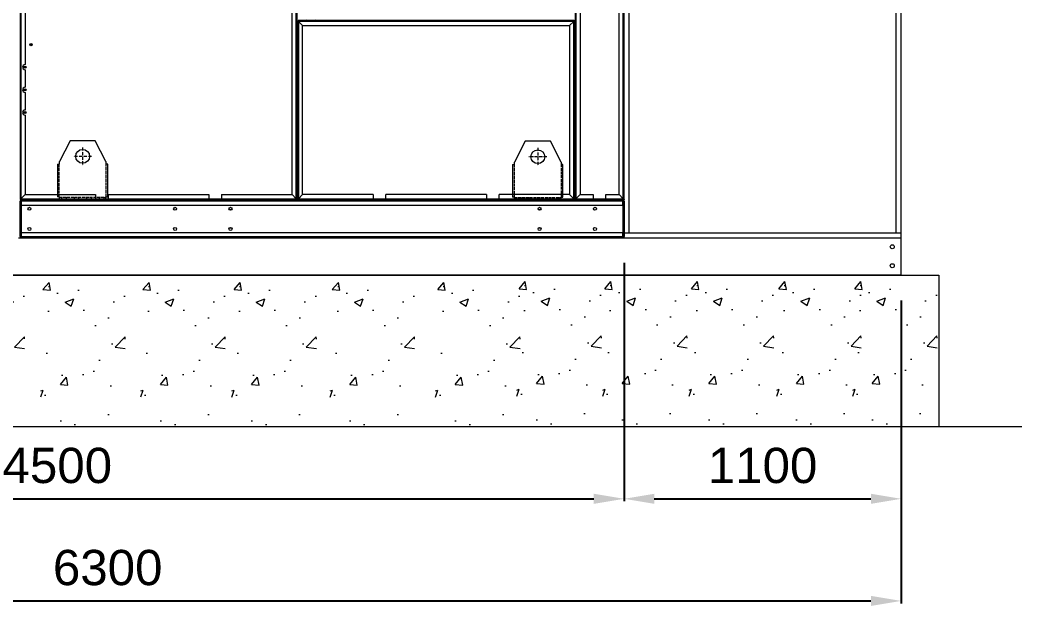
# Model space of a CAD drawing. Header units: millimetres. Extents: x -17070 to 46249, y -291348 to 35795.
# Drawn here: x 30237 to 34215, y 21120 to 23445 of the extents above; entities that cross this region are included whole.
import ezdxf

# ---------------------------------------------------------------- set-up
doc = ezdxf.new("R2010")
doc.units = ezdxf.units.MM
doc.linetypes.add('DASHDOT', pattern=[18.5, 12, -3, 0.5, -3])
doc.linetypes.add('DASHED', pattern=[15, 12, -3])
doc.layers.add('냉각탑_기초', color=23, linetype='Continuous')
doc.styles.get("Standard").update_dxf_attribs({"font": 'arial.ttf'})
doc.dimstyles.new('1.40', dxfattribs={"dimscale": 20, "dimtxt": 1.5, "dimasz": 1, "dimexe": 0.5, "dimexo": 0.5, "dimgap": 0.5, "dimtad": 1, "dimdec": 0, "dimzin": 0, "dimdsep": 46, "dimtxsty": 'Standard', "dimcen": 0, "dimclrd": 2, "dimclre": 2, "dimclrt": 3, "dimadec": 0, "dimazin": 0, "dimtfac": 1, "dimtdec": 0, "dimtmove": 0, "dimatfit": 0, "dimfxl": 1, "dimtolj": 1, "dimtzin": 0, "dimlwd": -1, "dimlwe": -1, "dimarcsym": 0})

# ---------------------------------------------------------------- blocks, each defined once
blk = doc.blocks.new('*D706')
at = {"color": 2, "transparency": 16777216}
for p, q in [((28135.1, 22481.2), (28135.1, 21535.3)), ((32635.1, 22481.2), (32635.1, 21535.3)), ((28255.1, 21545.3), (32515.1, 21545.3))]:
    blk.add_line(p, q, dxfattribs=at)
for points in [[(28255.1, 21565.3), (28255.1, 21525.3), (28135.1, 21545.3)], [(32515.1, 21565.3), (32515.1, 21525.3), (32635.1, 21545.3)]]:
    blk.add_solid(points, dxfattribs=at)
at = {"layer": 'Defpoints', "color": 0, "transparency": 16777216}
for p in [(28135.1, 22581.2), (32635.1, 22581.2), (32635.1, 21545.3)]:
    blk.add_point(p, dxfattribs=at)
at = {"color": 3, "lineweight": 5, "transparency": 16777216, "insert": (30385.1, 21676.8), "char_height": 140, "attachment_point": 5}
blk.add_mtext('\\A1;4500', dxfattribs=at)
blk = doc.blocks.new('*D707')
at = {"color": 2, "transparency": 16777216}
for p, q in [((32635.1, 22332.9), (32635.1, 21535.3)), ((33735.1, 22332.9), (33735.1, 21535.3)), ((32755.1, 21545.3), (33615.1, 21545.3))]:
    blk.add_line(p, q, dxfattribs=at)
for points in [[(32755.1, 21565.3), (32755.1, 21525.3), (32635.1, 21545.3)], [(33615.1, 21565.3), (33615.1, 21525.3), (33735.1, 21545.3)]]:
    blk.add_solid(points, dxfattribs=at)
at = {"layer": 'Defpoints', "color": 0, "transparency": 16777216}
for p in [(32635.1, 22432.9), (33735.1, 22432.9), (33735.1, 21545.3)]:
    blk.add_point(p, dxfattribs=at)
at = {"color": 3, "lineweight": 5, "transparency": 16777216, "insert": (33185.1, 21676.8), "char_height": 140, "attachment_point": 5}
blk.add_mtext('\\A1;1100', dxfattribs=at)
blk = doc.blocks.new('*D708')
at = {"color": 2, "transparency": 16777216}
for p, q in [((27435.1, 22332.9), (27435.1, 21130.1)), ((33735.1, 22332.9), (33735.1, 21130.1)), ((27555.1, 21140.1), (33615.1, 21140.1))]:
    blk.add_line(p, q, dxfattribs=at)
for points in [[(27555.1, 21160.1), (27555.1, 21120.1), (27435.1, 21140.1)], [(33615.1, 21160.1), (33615.1, 21120.1), (33735.1, 21140.1)]]:
    blk.add_solid(points, dxfattribs=at)
at = {"layer": 'Defpoints', "color": 0, "transparency": 16777216}
for p in [(27435.1, 22432.9), (33735.1, 22432.9), (33735.1, 21140.1)]:
    blk.add_point(p, dxfattribs=at)
at = {"color": 3, "lineweight": 5, "transparency": 16777216, "insert": (30585.1, 21271.6), "char_height": 140, "attachment_point": 5}
blk.add_mtext('\\A1;6300', dxfattribs=at)
blk = doc.blocks.new('457536')
at = {"color": 7, "lineweight": 5}
for p, q in [((114592.520962, 89152.297332), (114550.020962, 89069.297332)), ((114692.520962, 89152.297332), (114592.520962, 89152.297332)), ((114735.020962, 89069.297332), (114692.520962, 89152.297332)), ((114542.520962, 89059.297332), (114542.520962, 88929.797332)), ((114742.520962, 88929.797332), (114742.520962, 89059.297332)), ((114550.020962, 88922.297332), (114735.020962, 88922.297332))]:
    blk.add_line(p, q, dxfattribs=at)
at = {"color": 7, "linetype": 'DASHDOT', "lineweight": 5}
for p, q in [((114642.520962, 89126.047332), (114642.520962, 89054.547332)), ((114678.270962, 89090.297332), (114606.770962, 89090.297332))]:
    blk.add_line(p, q, dxfattribs=at)
at = {"color": 7, "lineweight": 5, "ltscale": 0.125}
for p, q in [((114550.020962, 89059.297332), (114550.020962, 89069.297332)), ((114735.020962, 89069.297332), (114735.020962, 89059.297332))]:
    blk.add_line(p, q, dxfattribs=at)
at = {"color": 7, "lineweight": 5, "ltscale": 0.09375}
for p, q in [((114542.520962, 89059.297332), (114550.020962, 89059.297332)), ((114742.520962, 89059.297332), (114735.020962, 89059.297332)), ((114550.020962, 88929.797332), (114542.520962, 88929.797332)), ((114550.020962, 88922.297332), (114550.020962, 88929.797332)), ((114735.020962, 88929.797332), (114742.520962, 88929.797332)), ((114735.020962, 88922.297332), (114735.020962, 88929.797332))]:
    blk.add_line(p, q, dxfattribs=at)
at = {"color": 7, "linetype": 'DASHED', "lineweight": 5}
for p, q in [((114548.520962, 89059.297332), (114548.520962, 88929.797332)), ((114736.520962, 88929.797332), (114736.520962, 89059.297332)), ((114550.020962, 88928.297332), (114735.020962, 88928.297332))]:
    blk.add_line(p, q, dxfattribs=at)
at = {"color": 7, "linetype": 'DASHED', "lineweight": 5, "ltscale": 0.075}
for p, q in [((114558.520962, 88928.297332), (114558.520962, 88922.297332)), ((114576.520962, 88928.297332), (114576.520962, 88922.297332)), ((114608.520962, 88928.297332), (114608.520962, 88922.297332)), ((114626.520962, 88928.297332), (114626.520962, 88922.297332)), ((114658.520962, 88928.297332), (114658.520962, 88922.297332)), ((114676.520962, 88928.297332), (114676.520962, 88922.297332)), ((114708.520962, 88928.297332), (114708.520962, 88922.297332)), ((114726.520962, 88928.297332), (114726.520962, 88922.297332))]:
    blk.add_line(p, q, dxfattribs=at)
at = {"color": 7, "lineweight": 5}
blk.add_circle((114642.520962, 89090.297332), 27.5, dxfattribs=at)
blk = doc.blocks.new('1')
at = {"color": 7, "lineweight": 20}
for p, q in [((30237.1, 25578.1), (30237.1, 22736.3)), ((30240.2, 25578.1), (30240.2, 22736.3)), ((31334, 22736.3), (31334, 25578.1)), ((31337.1, 22736.3), (31337.1, 25578.1)), ((32441.1, 25578.1), (32441.1, 22736.3)), ((32444.2, 25578.1), (32444.2, 22736.3)), ((32632, 22736.3), (32632, 25578.1)), ((32635.1, 22736.3), (32635.1, 25578.1)), ((30257.1, 25551.2), (30257.1, 23268.2)), ((31317.1, 22753.2), (31317.1, 25552.6)), ((32461.1, 25552.6), (32461.1, 22753.2)), ((32655.1, 22601.2), (32655.1, 25561.2)), ((32615.1, 22753.2), (32615.1, 24742.3)), ((32436, 23443.2), (31342.2, 23443.2)), ((32436, 23440.1), (31342.2, 23440.1)), ((31359.1, 23423.2), (32419.1, 23423.2)), ((30239.1, 22732.8), (32635.1, 22732.8)), ((30239.1, 22731.2), (32635.1, 22731.2)), ((30240.2, 22733.2), (31334, 22733.2)), ((32630.4, 22731.2), (30241.8, 22731.2)), ((32630.4, 22726.5), (30241.8, 22726.5)), ((31342.2, 22733.2), (32436, 22733.2)), ((30241.8, 22711.2), (32630.4, 22711.2)), ((32630.4, 22601.2), (30241.8, 22601.2)), ((32630.4, 22581.2), (30239.8, 22581.2)), ((30241.8, 22585.9), (32630.4, 22585.9)), ((30241.8, 22581.2), (32630.4, 22581.2))]:
    blk.add_line(p, q, dxfattribs=at)
at = {"color": 0, "lineweight": 20}
for p, q in [((33735.1, 22581.2), (33735.1, 25581.2)), ((33715.1, 22601.2), (33715.1, 25561.2)), ((32635.1, 22601.2), (33735.1, 22601.2)), ((30231.6, 22581.2), (30239.8, 22581.2)), ((32630.4, 22581.2), (33735.1, 22581.2)), ((32635.1, 22581.2), (32635.1, 22585.9)), ((33735.1, 22432.9), (33735.1, 22581.2)), ((33735.1, 22432.9), (27435.1, 22432.9))]:
    blk.add_line(p, q, dxfattribs=at)
at = {"color": 7, "lineweight": 20, "ltscale": 0.000833333}
for p, q in [((31339.1, 23441.6), (31339.1, 23440.1)), ((31342.2, 23443.2), (31340.7, 23443.2)), ((31340.7, 23440.1), (31340.7, 23441.6)), ((31340.7, 23441.6), (31342.2, 23441.6)), ((32437.5, 23443.2), (32436, 23443.2)), ((32436, 23441.6), (32437.5, 23441.6)), ((32437.5, 23441.6), (32437.5, 23440.1)), ((32439.1, 23440.1), (32439.1, 23441.6)), ((30237.1, 22736.3), (30237.1, 22734.8)), ((30238.7, 22734.8), (30238.7, 22736.3)), ((30240.2, 22734.8), (30238.7, 22734.8)), ((30238.7, 22733.2), (30240.2, 22733.2)), ((30240.3, 22726.5), (30241.8, 22726.5)), ((31334, 22736.3), (31334, 22734.8)), ((31335.5, 22734.8), (31334, 22734.8)), ((31334, 22733.2), (31335.5, 22733.2)), ((31335.5, 22736.3), (31335.5, 22734.8)), ((31337.1, 22734.8), (31337.1, 22736.3)), ((31339.1, 22736.3), (31339.1, 22734.8)), ((31340.7, 22734.8), (31340.7, 22736.3)), ((31342.2, 22734.8), (31340.7, 22734.8)), ((31340.7, 22733.2), (31342.2, 22733.2)), ((32437.5, 22734.8), (32436, 22734.8)), ((32436, 22733.2), (32437.5, 22733.2)), ((32437.5, 22736.3), (32437.5, 22734.8)), ((32439.1, 22734.8), (32439.1, 22736.3)), ((32441.1, 22736.3), (32441.1, 22734.8)), ((32442.7, 22734.8), (32442.7, 22736.3)), ((32444.2, 22734.8), (32442.7, 22734.8)), ((32442.7, 22733.2), (32444.2, 22733.2)), ((32631.9, 22726.5), (32630.4, 22726.5)), ((32632, 22736.3), (32632, 22734.8)), ((32633.5, 22734.8), (32632, 22734.8)), ((32632, 22733.2), (32633.5, 22733.2)), ((32633.5, 22736.3), (32633.5, 22734.8)), ((32635.1, 22734.8), (32635.1, 22736.3)), ((30240.3, 22585.9), (30241.8, 22585.9)), ((32631.9, 22585.9), (32630.4, 22585.9))]:
    blk.add_line(p, q, dxfattribs=at)
at = {"color": 7, "lineweight": 20, "ltscale": 0.000888889}
for p, q in [((31339.1, 23441.6), (31340.7, 23441.6)), ((31339.1, 23440.1), (31340.7, 23440.1)), ((31340.7, 23443.2), (31340.7, 23441.6)), ((32436, 23443.2), (32436, 23441.6)), ((32437.5, 23443.2), (32437.5, 23441.6)), ((32439.1, 23441.6), (32437.5, 23441.6)), ((32439.1, 23440.1), (32437.5, 23440.1)), ((30237.1, 22736.3), (30238.7, 22736.3)), ((30237.1, 22734.8), (30238.7, 22734.8)), ((30238.7, 22733.2), (30238.7, 22734.8)), ((30239.1, 22732.8), (30239.1, 22731.2)), ((30240.2, 22733.2), (30240.2, 22734.8)), ((31334, 22733.2), (31334, 22734.8)), ((31337.1, 22736.3), (31335.5, 22736.3)), ((31335.5, 22733.2), (31335.5, 22734.8)), ((31337.1, 22734.8), (31335.5, 22734.8)), ((31339.1, 22734.8), (31340.7, 22734.8)), ((31340.7, 22733.2), (31340.7, 22734.8)), ((32436, 22733.2), (32436, 22734.8)), ((32437.5, 22733.2), (32437.5, 22734.8)), ((32439.1, 22734.8), (32437.5, 22734.8)), ((32441.1, 22736.3), (32442.7, 22736.3)), ((32441.1, 22734.8), (32442.7, 22734.8)), ((32442.7, 22733.2), (32442.7, 22734.8)), ((32444.2, 22733.2), (32444.2, 22734.8)), ((32632, 22733.2), (32632, 22734.8)), ((32635.1, 22736.3), (32633.5, 22736.3)), ((32633.5, 22733.2), (32633.5, 22734.8)), ((32635.1, 22734.8), (32633.5, 22734.8)), ((32635.1, 22732.8), (32635.1, 22731.2))]:
    blk.add_line(p, q, dxfattribs=at)
at = {"color": 7, "lineweight": 20, "ltscale": 0.391}
for p, q in [((31339.1, 23440.1), (31339.1, 22736.3)), ((31342.2, 23440.1), (31342.2, 22736.3)), ((32436, 22736.3), (32436, 23440.1)), ((32439.1, 22736.3), (32439.1, 23440.1))]:
    blk.add_line(p, q, dxfattribs=at)
at = {"color": 7, "lineweight": 20, "ltscale": 0.000251392}
for p, q in [((31342.2, 23443.2), (31342.2, 23442.8)), ((31339.1, 22736.3), (31339.6, 22736.3)), ((31342.2, 22733.2), (31342.2, 22733.7)), ((32439.1, 22736.3), (32438.7, 22736.3))]:
    blk.add_line(p, q, dxfattribs=at)
at = {"color": 7, "lineweight": 20, "ltscale": 0.001722}
for p, q in [((31342.2, 23440.1), (31342.2, 23443.2)), ((30240.2, 22736.3), (30237.1, 22736.3)), ((30240.2, 22736.3), (30240.2, 22733.2)), ((31334, 22736.3), (31337.1, 22736.3)), ((31342.2, 22736.3), (31339.1, 22736.3)), ((31342.2, 22736.3), (31342.2, 22733.2)), ((32436, 22736.3), (32439.1, 22736.3)), ((32444.2, 22736.3), (32441.1, 22736.3)), ((32444.2, 22736.3), (32444.2, 22733.2)), ((32632, 22736.3), (32635.1, 22736.3))]:
    blk.add_line(p, q, dxfattribs=at)
at = {"color": 7, "lineweight": 20, "ltscale": 0.013278}
for p, q in [((31359.1, 23423.2), (31342.2, 23440.1)), ((31342.2, 23440.1), (31359.1, 23423.2)), ((32436, 23440.1), (32419.1, 23423.2)), ((32419.1, 23423.2), (32436, 23440.1)), ((30240.2, 22736.3), (30257.1, 22753.2)), ((30257.1, 22753.2), (30240.2, 22736.3)), ((31334, 22736.3), (31317.1, 22753.2)), ((31317.1, 22753.2), (31334, 22736.3)), ((31359.1, 22753.2), (31342.2, 22736.3)), ((31342.2, 22736.3), (31359.1, 22753.2)), ((32436, 22736.3), (32419.1, 22753.2)), ((32419.1, 22753.2), (32436, 22736.3)), ((32444.2, 22736.3), (32461.1, 22753.2)), ((32461.1, 22753.2), (32444.2, 22736.3)), ((32632, 22736.3), (32615.1, 22753.2)), ((32615.1, 22753.2), (32632, 22736.3))]:
    blk.add_line(p, q, dxfattribs=at)
at = {"color": 7, "lineweight": 20, "ltscale": 0.001571}
blk.add_line((31378, 23443.2), (31376, 23445.2), dxfattribs=at)
at = {"color": 7, "lineweight": 20, "ltscale": 0.002222}
blk.add_line((31409.7, 23445.2), (31406.2, 23443.2), dxfattribs=at)
blk.add_line((31409.7, 23445.2), (31406.2, 23443.2), dxfattribs=at)
at = {"color": 7, "lineweight": 20, "ltscale": 0.001283}
blk.add_line((31410.2, 23445.2), (31411.3, 23443.2), dxfattribs=at)
blk.add_line((31410.2, 23445.2), (31411.3, 23443.2), dxfattribs=at)
at = {"color": 7, "lineweight": 20, "ltscale": 0.001111}
for p, q in [((31724.9, 23443.2), (31724.9, 23445.2)), ((31729.6, 23443.2), (31729.6, 23445.2)), ((31744.9, 23445.2), (31744.9, 23443.2)), ((31804.9, 23443.2), (31804.9, 23445.2)), ((31820.2, 23445.2), (31820.2, 23443.2)), ((31824.9, 23445.2), (31824.9, 23443.2)), ((31337.1, 23412.2), (31339.1, 23412.2)), ((31337.1, 23037.8), (31339.1, 23037.8)), ((31337.1, 23033.1), (31339.1, 23033.1)), ((32441.1, 23041), (32439.1, 23041)), ((32441.1, 23039.4), (32439.1, 23039.4)), ((32439.1, 23037.8), (32441.1, 23037.8)), ((32439.1, 23033.1), (32441.1, 23033.1)), ((31337.1, 23017.8), (31339.1, 23017.8)), ((32439.1, 23017.8), (32441.1, 23017.8)), ((31339.1, 22927.8), (31337.1, 22927.8)), ((31339.1, 22912.5), (31337.1, 22912.5)), ((32441.1, 22927.8), (32439.1, 22927.8)), ((32441.1, 22912.5), (32439.1, 22912.5)), ((31339.1, 22907.8), (31337.1, 22907.8)), ((32441.1, 22907.8), (32439.1, 22907.8)), ((32441.1, 22907.8), (32439.1, 22907.8)), ((32441.1, 22902.8), (32439.1, 22902.8)), ((32439.1, 22892.8), (32441.1, 22892.8)), ((32439.1, 22887.8), (32441.1, 22887.8)), ((32441.1, 22752.8), (32439.1, 22752.8)), ((32441.1, 22747.8), (32439.1, 22747.8))]:
    blk.add_line(p, q, dxfattribs=at)
at = {"color": 7, "lineweight": 20, "ltscale": 0.372222}
for p, q in [((31359.1, 22753.2), (31359.1, 23423.2)), ((32419.1, 23423.2), (32419.1, 22753.2))]:
    blk.add_line(p, q, dxfattribs=at)
at = {"color": 7, "lineweight": 20, "ltscale": 0.038889}
for p, q in [((30257.1, 23248.2), (30257.1, 23178.2)), ((30257.1, 23158.2), (30257.1, 23088.2))]:
    blk.add_line(p, q, dxfattribs=at)
at = {"color": 7, "lineweight": 20, "ltscale": 0.174969}
blk.add_line((30257.1, 23068.2), (30257.1, 22753.2), dxfattribs=at)
at = {"color": 7, "lineweight": 20, "ltscale": 0.155556}
for p, q in [((30257.1, 22753.2), (30537.1, 22753.2)), ((31037.1, 22753.2), (31317.1, 22753.2)), ((31639.1, 22753.2), (31359.1, 22753.2)), ((32419.1, 22753.2), (32139.1, 22753.2))]:
    blk.add_line(p, q, dxfattribs=at)
at = {"color": 7, "lineweight": 20, "ltscale": 0.009389}
for p, q in [((30537.1, 22753.2), (30537.1, 22736.3)), ((30587.1, 22753.2), (30587.1, 22736.3)), ((30987.1, 22753.2), (30987.1, 22736.3)), ((31037.1, 22753.2), (31037.1, 22736.3)), ((31639.1, 22753.2), (31639.1, 22736.3)), ((31689.1, 22736.3), (31689.1, 22753.2)), ((32089.1, 22753.2), (32089.1, 22736.3)), ((32139.1, 22736.3), (32139.1, 22753.2)), ((32513.1, 22753.2), (32513.1, 22736.3)), ((32563.1, 22736.3), (32563.1, 22753.2))]:
    blk.add_line(p, q, dxfattribs=at)
at = {"color": 7, "lineweight": 20, "ltscale": 0.222222}
for p, q in [((30587.1, 22753.2), (30987.1, 22753.2)), ((32089.1, 22753.2), (31689.1, 22753.2)), ((30587.1, 22736.3), (30987.1, 22736.3)), ((31689.1, 22736.3), (32089.1, 22736.3))]:
    blk.add_line(p, q, dxfattribs=at)
at = {"color": 7, "lineweight": 20, "ltscale": 0.028889}
for p, q in [((32461.1, 22753.2), (32513.1, 22753.2)), ((32563.1, 22753.2), (32615.1, 22753.2))]:
    blk.add_line(p, q, dxfattribs=at)
at = {"color": 7, "lineweight": 20, "ltscale": 0.001778}
for p, q in [((30237.1, 22726.5), (30240.3, 22726.5)), ((32635.1, 22726.5), (32631.9, 22726.5)), ((30237.1, 22585.9), (30240.3, 22585.9)), ((32635.1, 22585.9), (32631.9, 22585.9))]:
    blk.add_line(p, q, dxfattribs=at)
at = {"color": 7, "lineweight": 20, "ltscale": 0.078111}
for p, q in [((30237.1, 22585.9), (30237.1, 22726.5)), ((30240.3, 22585.9), (30240.3, 22726.5)), ((32630.4, 22726.5), (32630.4, 22585.9)), ((32631.9, 22726.5), (32631.9, 22585.9)), ((32635.1, 22726.5), (32635.1, 22585.9))]:
    blk.add_line(p, q, dxfattribs=at)
at = {"color": 7, "lineweight": 20, "ltscale": 0.164944}
for p, q in [((30240.2, 22736.3), (30537.1, 22736.3)), ((31037.1, 22736.3), (31334, 22736.3)), ((31342.2, 22736.3), (31639.1, 22736.3)), ((32139.1, 22736.3), (32436, 22736.3))]:
    blk.add_line(p, q, dxfattribs=at)
at = {"color": 7, "lineweight": 20, "ltscale": 0.002611}
for p, q in [((30241.8, 22731.2), (30241.8, 22726.5)), ((32630.4, 22731.2), (32630.4, 22726.5)), ((30241.8, 22581.2), (30241.8, 22585.9)), ((32630.4, 22581.2), (32630.4, 22585.9))]:
    blk.add_line(p, q, dxfattribs=at)
at = {"color": 7, "lineweight": 20, "ltscale": 0.0085}
for p, q in [((30241.8, 22726.5), (30241.8, 22711.2)), ((32630.4, 22711.2), (32630.4, 22726.5)), ((30241.8, 22601.2), (30241.8, 22585.9)), ((32630.4, 22585.9), (32630.4, 22601.2))]:
    blk.add_line(p, q, dxfattribs=at)
at = {"color": 7, "lineweight": 20, "ltscale": 0.027778}
for p, q in [((30537.1, 22736.3), (30587.1, 22736.3)), ((30537.1, 22736.3), (30587.1, 22736.3)), ((30987.1, 22736.3), (31037.1, 22736.3)), ((31639.1, 22736.3), (31689.1, 22736.3)), ((31639.1, 22736.3), (31689.1, 22736.3)), ((32089.1, 22736.3), (32139.1, 22736.3)), ((32089.1, 22736.3), (32139.1, 22736.3)), ((32513.1, 22736.3), (32563.1, 22736.3))]:
    blk.add_line(p, q, dxfattribs=at)
at = {"color": 7, "lineweight": 20, "ltscale": 0.000222136}
for p, q in [((30836.2, 22732.8), (30836.2, 22733.2)), ((31089.2, 22732.8), (31089.2, 22733.2)), ((32536.2, 22732.8), (32536.2, 22733.2))]:
    blk.add_line(p, q, dxfattribs=at)
at = {"color": 7, "lineweight": 20, "ltscale": 0.005556}
for p, q in [((30846.2, 22732.8), (30836.2, 22732.8)), ((31089.2, 22732.8), (31079.2, 22732.8)), ((32293.2, 22732.8), (32283.2, 22732.8)), ((32536.2, 22732.8), (32526.2, 22732.8))]:
    blk.add_line(p, q, dxfattribs=at)
at = {"color": 7, "lineweight": 20, "ltscale": 0.00022214}
for p, q in [((30846.2, 22732.8), (30846.2, 22733.2)), ((31079.2, 22732.8), (31079.2, 22733.2)), ((32526.2, 22732.8), (32526.2, 22733.2))]:
    blk.add_line(p, q, dxfattribs=at)
at = {"color": 7, "lineweight": 20, "ltscale": 0.129444}
for p, q in [((31079.2, 22732.8), (30846.2, 22732.8)), ((32526.2, 22732.8), (32293.2, 22732.8))]:
    blk.add_line(p, q, dxfattribs=at)
at = {"color": 7, "lineweight": 20, "ltscale": 0.000222146}
blk.add_line((32283.2, 22732.8), (32283.2, 22733.2), dxfattribs=at)
at = {"color": 7, "lineweight": 20, "ltscale": 0.000222151}
blk.add_line((32293.2, 22732.8), (32293.2, 22733.2), dxfattribs=at)
at = {"color": 7, "lineweight": 20, "ltscale": 0.038278}
for p, q in [((32444.2, 22736.3), (32513.1, 22736.3)), ((32563.1, 22736.3), (32632, 22736.3))]:
    blk.add_line(p, q, dxfattribs=at)
at = {"color": 7, "lineweight": 20, "ltscale": 0.104333}
blk.add_line((32444.2, 22733.2), (32632, 22733.2), dxfattribs=at)
at = {"color": 7, "lineweight": 20, "ltscale": 0.061111}
blk.add_line((30241.8, 22711.2), (30241.8, 22601.2), dxfattribs=at)
at = {"color": 7, "lineweight": 20, "ltscale": 0.006061}
for p, q in [((31067.3, 22693.7), (31078.2, 22693.7)), ((32294.2, 22693.7), (32305.1, 22693.7))]:
    blk.add_line(p, q, dxfattribs=at)
at = {"color": 7, "lineweight": 20, "ltscale": 0.00606}
for p, q in [((31078.2, 22618.7), (31067.3, 22618.7)), ((32305.1, 22618.7), (32294.2, 22618.7))]:
    blk.add_line(p, q, dxfattribs=at)
at = {"color": 7, "lineweight": 20}
for centre, radius in [((30280.4, 23347.5), 4.5), ((30280.4, 23347.5), 3), ((30257.1, 23258.2), 4.5), ((30257.1, 23258.2), 3), ((30257.1, 23168.2), 4.5), ((30257.1, 23168.2), 3), ((30257.1, 23078.2), 4.5), ((30257.1, 23078.2), 3), ((30274.6, 22696.2), 6), ((30852.7, 22696.2), 6), ((31072.7, 22696.2), 6), ((32299.6, 22696.2), 6), ((32519.6, 22696.2), 6), ((30274.6, 22616.2), 6), ((30852.7, 22616.2), 6), ((31072.7, 22616.2), 6), ((32299.6, 22616.2), 6), ((32519.6, 22616.2), 6)]:
    blk.add_circle(centre, radius, dxfattribs=at)
at = {"lineweight": 20}
for centre in [(33700.1, 22545.4), (33700.1, 22470.4)]:
    blk.add_circle(centre, 8, dxfattribs=at)
at = {"color": 7, "lineweight": 20}
for centre, radius, start, end in [((31394.9, 23448.3), 10, 197.7541, 210.3255), ((31395.9, 23448.3), 4.5, 222.6586, 317.3414), ((30257.1, 23258.2), 10, 90, 270), ((30257.1, 23168.2), 10, 90, 270), ((30257.1, 23078.2), 10, 90, 270), ((30241.8, 22726.5), 4.7, 90.1877, 180), ((30241.8, 22726.5), 1.5, 90, 180), ((32630.4, 22726.5), 4.7, 0, 89.8123), ((32630.4, 22726.5), 1.5, 0, 90), ((30241.8, 22585.9), 4.7, 180, 270), ((30241.8, 22585.9), 1.5, 180, 270)]:
    blk.add_arc(centre, radius, start, end, dxfattribs=at)
at = {"color": 0, "lineweight": 20}
for p in [(-84156.9, -66186), (-82349.9, -66187.5)]:
    blk.add_blockref('457536', p, dxfattribs=at)

msp = doc.modelspace()

# ---------------------------------------------------------------- hatches: boundary and pattern name
at = {"layer": '냉각탑_기초', "lineweight": 20, "ltscale": 30}
h = msp.add_hatch(dxfattribs=at)
h.set_pattern_fill('AR-CONC', color=256, scale=50, style=0)
h.set_pattern_definition([(50, (17616.55, 5895.08), (358.63, -31.376), [37.5, -412.5]), (355, (17616.55, 5895.1), (-69.3757, 376.096), [30, -330]), (100.4514, (17646.43, 5892.47), (289.2547, 344.72), [31.87, -350.571]), (46.1842, (17616.55, 5995.1), (533.6205, -82.7595), [56.25, -618.75]), (96.6356, (17661, 5988.2), (467.331, 487.059), [47.805, -525.856]), (351.1842, (17616.55, 5995.1), (467.331, 487.059), [45, -495]), (21, (17666.55, 5970.08), (298.4535, -201.3094), [37.5, -412.5]), (326, (17666.55, 5970.1), (121.6577, 362.575), [30, -330]), (71.4514, (17691.42, 5953.3), (420.1113, 161.265), [31.87, -350.571]), (37.5, (17616.55, 5895.08), (6.0799, 166.4469), [0, -326, 0, -335, 0, -331.25]), (7.5, (17616.55, 5895.08), (131.5348, 197.2059), [0, -191, 0, -318.5, 0, -126.25]), (327.5, (17505.05, 5895.08), (266.9112, -11.2774), [0, -125, 0, -390, 0, -517.5]), (317.5, (17455.05, 5895.08), (291.593, 50.0525), [0, -162.5, 0, -259, 0, -367.5])])
h.paths.add_polyline_path([(32545.1, 22436.4), (32210.1, 22436.4), (32210.1, 21836.4), (32545.1, 21836.4)])
h = msp.add_hatch(dxfattribs=at)
h.set_pattern_fill('AR-CONC', color=256, scale=50, style=0)
h.set_pattern_definition([(50, (17956.84, 5895.08), (358.63, -31.376), [37.5, -412.5]), (355, (17956.84, 5895.1), (-69.3757, 376.096), [30, -330]), (100.4514, (17986.73, 5892.47), (289.2547, 344.72), [31.87, -350.571]), (46.1842, (17956.84, 5995.1), (533.6205, -82.7595), [56.25, -618.75]), (96.6356, (18001.3, 5988.2), (467.331, 487.059), [47.805, -525.856]), (351.1842, (17956.84, 5995.1), (467.331, 487.059), [45, -495]), (21, (18006.84, 5970.08), (298.4535, -201.3094), [37.5, -412.5]), (326, (18006.84, 5970.1), (121.6577, 362.575), [30, -330]), (71.4514, (18031.7, 5953.3), (420.1113, 161.265), [31.87, -350.571]), (37.5, (17956.84, 5895.08), (6.0799, 166.4469), [0, -326, 0, -335, 0, -331.25]), (7.5, (17956.84, 5895.08), (131.5348, 197.2059), [0, -191, 0, -318.5, 0, -126.25]), (327.5, (17845.34, 5895.08), (266.9112, -11.2774), [0, -125, 0, -390, 0, -517.5]), (317.5, (17795.34, 5895.08), (291.593, 50.0525), [0, -162.5, 0, -259, 0, -367.5])])
h.paths.add_polyline_path([(32885.4, 22436.4), (32550.4, 22436.4), (32550.4, 21836.4), (32885.4, 21836.4)])
h = msp.add_hatch(dxfattribs=at)
h.set_pattern_fill('AR-CONC', color=256, scale=50, style=0)
h.set_pattern_definition([(50, (18300.68, 5895.08), (358.63, -31.376), [37.5, -412.5]), (355, (18300.7, 5895.1), (-69.3757, 376.096), [30, -330]), (100.4514, (18330.57, 5892.47), (289.2547, 344.72), [31.87, -350.571]), (46.1842, (18300.7, 5995.1), (533.6205, -82.7595), [56.25, -618.75]), (96.6356, (18345.15, 5988.2), (467.331, 487.059), [47.805, -525.856]), (351.1842, (18300.7, 5995.1), (467.331, 487.059), [45, -495]), (21, (18350.68, 5970.08), (298.4535, -201.3094), [37.5, -412.5]), (326, (18350.7, 5970.1), (121.6577, 362.575), [30, -330]), (71.4514, (18375.55, 5953.3), (420.1113, 161.265), [31.87, -350.571]), (37.5, (18300.68, 5895.08), (6.0799, 166.4469), [0, -326, 0, -335, 0, -331.25]), (7.5, (18300.68, 5895.08), (131.5348, 197.2059), [0, -191, 0, -318.5, 0, -126.25]), (327.5, (18189.18, 5895.08), (266.9112, -11.2774), [0, -125, 0, -390, 0, -517.5]), (317.5, (18139.18, 5895.08), (291.593, 50.0525), [0, -162.5, 0, -259, 0, -367.5])])
h.paths.add_polyline_path([(33229.2, 22436.4), (32894.2, 22436.4), (32894.2, 21836.4), (33229.2, 21836.4)])
h = msp.add_hatch(dxfattribs=at)
h.set_pattern_fill('AR-CONC', color=256, scale=50, style=0)
h.set_pattern_definition([(50, (18648.07, 5895.08), (358.63, -31.376), [37.5, -412.5]), (355, (18648.07, 5895.1), (-69.3757, 376.096), [30, -330]), (100.4514, (18677.95, 5892.47), (289.2547, 344.72), [31.87, -350.571]), (46.1842, (18648.07, 5995.1), (533.6205, -82.7595), [56.25, -618.75]), (96.6356, (18692.54, 5988.2), (467.331, 487.059), [47.805, -525.856]), (351.1842, (18648.07, 5995.1), (467.331, 487.059), [45, -495]), (21, (18698.07, 5970.08), (298.4535, -201.3094), [37.5, -412.5]), (326, (18698.07, 5970.1), (121.6577, 362.575), [30, -330]), (71.4514, (18722.94, 5953.3), (420.1113, 161.265), [31.87, -350.571]), (37.5, (18648.07, 5895.08), (6.0799, 166.4469), [0, -326, 0, -335, 0, -331.25]), (7.5, (18648.07, 5895.08), (131.5348, 197.2059), [0, -191, 0, -318.5, 0, -126.25]), (327.5, (18536.57, 5895.08), (266.9112, -11.2774), [0, -125, 0, -390, 0, -517.5]), (317.5, (18486.57, 5895.08), (291.593, 50.0525), [0, -162.5, 0, -259, 0, -367.5])])
h.paths.add_polyline_path([(33576.6, 22436.4), (33241.6, 22436.4), (33241.6, 21836.4), (33576.6, 21836.4)])
h = msp.add_hatch(dxfattribs=at)
h.set_pattern_fill('AR-CONC', color=256, scale=50, style=0)
h.set_pattern_definition([(50, (18949.37, 5895.08), (358.63, -31.376), [37.5, -412.5]), (355, (18949.37, 5895.1), (-69.3757, 376.096), [30, -330]), (100.4514, (18979.26, 5892.47), (289.2547, 344.72), [31.87, -350.571]), (46.1842, (18949.37, 5995.1), (533.6205, -82.7595), [56.25, -618.75]), (96.6356, (18993.84, 5988.2), (467.331, 487.059), [47.805, -525.856]), (351.1842, (18949.37, 5995.1), (467.331, 487.059), [45, -495]), (21, (18999.37, 5970.08), (298.4535, -201.3094), [37.5, -412.5]), (326, (18999.37, 5970.1), (121.6577, 362.575), [30, -330]), (71.4514, (19024.24, 5953.3), (420.1113, 161.265), [31.87, -350.571]), (37.5, (18949.37, 5895.08), (6.0799, 166.4469), [0, -326, 0, -335, 0, -331.25]), (7.5, (18949.37, 5895.08), (131.5348, 197.2059), [0, -191, 0, -318.5, 0, -126.25]), (327.5, (18837.87, 5895.08), (266.9112, -11.2774), [0, -125, 0, -390, 0, -517.5]), (317.5, (18787.87, 5895.08), (291.593, 50.0525), [0, -162.5, 0, -259, 0, -367.5])])
h.paths.add_polyline_path([(33877.9, 22436.4), (33542.9, 22436.4), (33542.9, 21836.4), (33877.9, 21836.4)])
h = msp.add_hatch(dxfattribs=at)
h.set_pattern_fill('AR-CONC', color=256, scale=50, style=0)
h.set_pattern_definition([(50, (15326.72, 5891.54), (358.63, -31.376), [37.5, -412.5]), (355, (15326.72, 5891.54), (-69.3757, 376.096), [30, -330]), (100.4514, (15356.6, 5888.92), (289.2547, 344.72), [31.87, -350.571]), (46.1842, (15326.7, 5991.54), (533.6205, -82.7595), [56.25, -618.75]), (96.6356, (15371.2, 5984.64), (467.331, 487.059), [47.805, -525.856]), (351.1842, (15326.7, 5991.54), (467.331, 487.059), [45, -495]), (21, (15376.72, 5966.54), (298.4535, -201.3094), [37.5, -412.5]), (326, (15376.72, 5966.54), (121.6577, 362.575), [30, -330]), (71.4514, (15401.6, 5949.76), (420.1113, 161.265), [31.87, -350.571]), (37.5, (15326.72, 5891.54), (6.0799, 166.4469), [0, -326, 0, -335, 0, -331.25]), (7.5, (15326.72, 5891.54), (131.5348, 197.2059), [0, -191, 0, -318.5, 0, -126.25]), (327.5, (15215.22, 5891.54), (266.9112, -11.2774), [0, -125, 0, -390, 0, -517.5]), (317.5, (15165.22, 5891.54), (291.593, 50.0525), [0, -162.5, 0, -259, 0, -367.5])])
h.paths.add_polyline_path([(30255.2, 22432.9), (29920.2, 22432.9), (29920.2, 21832.9), (30255.2, 21832.9)])
h = msp.add_hatch(dxfattribs=at)
h.set_pattern_fill('AR-CONC', color=256, scale=50, style=0)
h.set_pattern_definition([(50, (15726.35, 5891.54), (358.63, -31.376), [37.5, -412.5]), (355, (15726.35, 5891.54), (-69.3757, 376.096), [30, -330]), (100.4514, (15756.23, 5888.92), (289.2547, 344.72), [31.87, -350.571]), (46.1842, (15726.35, 5991.54), (533.6205, -82.7595), [56.25, -618.75]), (96.6356, (15770.8, 5984.64), (467.331, 487.059), [47.805, -525.856]), (351.1842, (15726.35, 5991.54), (467.331, 487.059), [45, -495]), (21, (15776.35, 5966.54), (298.4535, -201.3094), [37.5, -412.5]), (326, (15776.35, 5966.54), (121.6577, 362.575), [30, -330]), (71.4514, (15801.22, 5949.76), (420.1113, 161.265), [31.87, -350.571]), (37.5, (15726.35, 5891.54), (6.0799, 166.4469), [0, -326, 0, -335, 0, -331.25]), (7.5, (15726.35, 5891.54), (131.5348, 197.2059), [0, -191, 0, -318.5, 0, -126.25]), (327.5, (15614.85, 5891.54), (266.9112, -11.2774), [0, -125, 0, -390, 0, -517.5]), (317.5, (15564.85, 5891.54), (291.593, 50.0525), [0, -162.5, 0, -259, 0, -367.5])])
h.paths.add_polyline_path([(30654.9, 22432.9), (30319.9, 22432.9), (30319.9, 21832.9), (30654.9, 21832.9)])
h = msp.add_hatch(dxfattribs=at)
h.set_pattern_fill('AR-CONC', color=256, scale=50, style=0)
h.set_pattern_definition([(50, (16123.44, 5891.54), (358.63, -31.376), [37.5, -412.5]), (355, (16123.44, 5891.54), (-69.3757, 376.096), [30, -330]), (100.4514, (16153.32, 5888.92), (289.2547, 344.72), [31.87, -350.571]), (46.1842, (16123.44, 5991.54), (533.6205, -82.7595), [56.25, -618.75]), (96.6356, (16167.9, 5984.64), (467.331, 487.059), [47.805, -525.856]), (351.1842, (16123.44, 5991.54), (467.331, 487.059), [45, -495]), (21, (16173.44, 5966.54), (298.4535, -201.3094), [37.5, -412.5]), (326, (16173.44, 5966.54), (121.6577, 362.575), [30, -330]), (71.4514, (16198.3, 5949.76), (420.1113, 161.265), [31.87, -350.571]), (37.5, (16123.44, 5891.54), (6.0799, 166.4469), [0, -326, 0, -335, 0, -331.25]), (7.5, (16123.44, 5891.54), (131.5348, 197.2059), [0, -191, 0, -318.5, 0, -126.25]), (327.5, (16011.94, 5891.54), (266.9112, -11.2774), [0, -125, 0, -390, 0, -517.5]), (317.5, (15961.94, 5891.54), (291.593, 50.0525), [0, -162.5, 0, -259, 0, -367.5])])
h.paths.add_polyline_path([(31052, 22432.9), (30717, 22432.9), (30717, 21832.9), (31052, 21832.9)])
h = msp.add_hatch(dxfattribs=at)
h.set_pattern_fill('AR-CONC', color=256, scale=50, style=0)
h.set_pattern_definition([(50, (16485.07, 5891.54), (358.63, -31.376), [37.5, -412.5]), (355, (16485.07, 5891.54), (-69.3757, 376.096), [30, -330]), (100.4514, (16514.96, 5888.92), (289.2547, 344.72), [31.87, -350.571]), (46.1842, (16485.07, 5991.54), (533.6205, -82.7595), [56.25, -618.75]), (96.6356, (16529.54, 5984.64), (467.331, 487.059), [47.805, -525.856]), (351.1842, (16485.07, 5991.54), (467.331, 487.059), [45, -495]), (21, (16535.07, 5966.54), (298.4535, -201.3094), [37.5, -412.5]), (326, (16535.07, 5966.54), (121.6577, 362.575), [30, -330]), (71.4514, (16559.94, 5949.76), (420.1113, 161.265), [31.87, -350.571]), (37.5, (16485.07, 5891.54), (6.0799, 166.4469), [0, -326, 0, -335, 0, -331.25]), (7.5, (16485.07, 5891.54), (131.5348, 197.2059), [0, -191, 0, -318.5, 0, -126.25]), (327.5, (16373.57, 5891.54), (266.9112, -11.2774), [0, -125, 0, -390, 0, -517.5]), (317.5, (16323.57, 5891.54), (291.593, 50.0525), [0, -162.5, 0, -259, 0, -367.5])])
h.paths.add_polyline_path([(31413.6, 22432.9), (31078.6, 22432.9), (31078.6, 21832.9), (31413.6, 21832.9)])
h = msp.add_hatch(dxfattribs=at)
h.set_pattern_fill('AR-CONC', color=256, scale=50, style=0)
h.set_pattern_definition([(50, (16875.07, 5891.54), (358.63, -31.376), [37.5, -412.5]), (355, (16875.07, 5891.54), (-69.3757, 376.096), [30, -330]), (100.4514, (16904.95, 5888.92), (289.2547, 344.72), [31.87, -350.571]), (46.1842, (16875.07, 5991.54), (533.6205, -82.7595), [56.25, -618.75]), (96.6356, (16919.54, 5984.64), (467.331, 487.059), [47.805, -525.856]), (351.1842, (16875.07, 5991.54), (467.331, 487.059), [45, -495]), (21, (16925.07, 5966.54), (298.4535, -201.3094), [37.5, -412.5]), (326, (16925.07, 5966.54), (121.6577, 362.575), [30, -330]), (71.4514, (16949.94, 5949.76), (420.1113, 161.265), [31.87, -350.571]), (37.5, (16875.07, 5891.54), (6.0799, 166.4469), [0, -326, 0, -335, 0, -331.25]), (7.5, (16875.07, 5891.54), (131.5348, 197.2059), [0, -191, 0, -318.5, 0, -126.25]), (327.5, (16763.57, 5891.54), (266.9112, -11.2774), [0, -125, 0, -390, 0, -517.5]), (317.5, (16713.57, 5891.54), (291.593, 50.0525), [0, -162.5, 0, -259, 0, -367.5])])
h.paths.add_polyline_path([(31803.6, 22432.9), (31468.6, 22432.9), (31468.6, 21832.9), (31803.6, 21832.9)])
h = msp.add_hatch(dxfattribs=at)
h.set_pattern_fill('AR-CONC', color=256, scale=50, style=0)
h.set_pattern_definition([(50, (17293.57, 5891.54), (358.63, -31.376), [37.5, -412.5]), (355, (17293.57, 5891.54), (-69.3757, 376.096), [30, -330]), (100.4514, (17323.46, 5888.92), (289.2547, 344.72), [31.87, -350.571]), (46.1842, (17293.57, 5991.54), (533.6205, -82.7595), [56.25, -618.75]), (96.6356, (17338.04, 5984.64), (467.331, 487.059), [47.805, -525.856]), (351.1842, (17293.6, 5991.54), (467.331, 487.059), [45, -495]), (21, (17343.57, 5966.54), (298.4535, -201.3094), [37.5, -412.5]), (326, (17343.57, 5966.54), (121.6577, 362.575), [30, -330]), (71.4514, (17368.45, 5949.76), (420.1113, 161.265), [31.87, -350.571]), (37.5, (17293.57, 5891.54), (6.0799, 166.4469), [0, -326, 0, -335, 0, -331.25]), (7.5, (17293.57, 5891.54), (131.5348, 197.2059), [0, -191, 0, -318.5, 0, -126.25]), (327.5, (17182.07, 5891.54), (266.9112, -11.2774), [0, -125, 0, -390, 0, -517.5]), (317.5, (17132.07, 5891.54), (291.593, 50.0525), [0, -162.5, 0, -259, 0, -367.5])])
h.paths.add_polyline_path([(32222.1, 22432.9), (31887.1, 22432.9), (31887.1, 21832.9), (32222.1, 21832.9)])

# ---------------------------------------------------------------- linework, layer by layer
for p, q in [((27285.1, 22432.9), (33885.1, 22432.9)), ((33885.1, 22432.9), (33885.1, 21832.9)), ((26911.9, 21832.9), (34214.9, 21832.9))]:
    msp.add_line(p, q, dxfattribs=at)

# ---------------------------------------------------------------- block references
msp.add_blockref('1', (0, 0))

# ---------------------------------------------------------------- dimensions: what is measured, and where the dimension line sits
at = {"lineweight": 5}
for base, p1, p2, picture, middle in [((32635.1, 21545.3), (28135.1, 22581.2), (32635.1, 22581.2), '*D706', (30385.1, 21676.8)), ((33735.1, 21140.1), (27435.1, 22432.9), (33735.1, 22432.9), '*D708', (30585.1, 21271.6)), ((33735.1, 21545.3), (32635.1, 22432.9), (33735.1, 22432.9), '*D707', (33185.1, 21676.8))]:
    dim = msp.add_linear_dim(base=base, p1=p1, p2=p2, dimstyle='1.40', override={"dimtxt": 7, "dimasz": 6, "dimexo": 5, "dimgap": 3}, dxfattribs=at)
    dim.commit()
    dim.dimension.update_dxf_attribs({"geometry": picture, "text_midpoint": middle})

doc.saveas('drawing.dxf')
